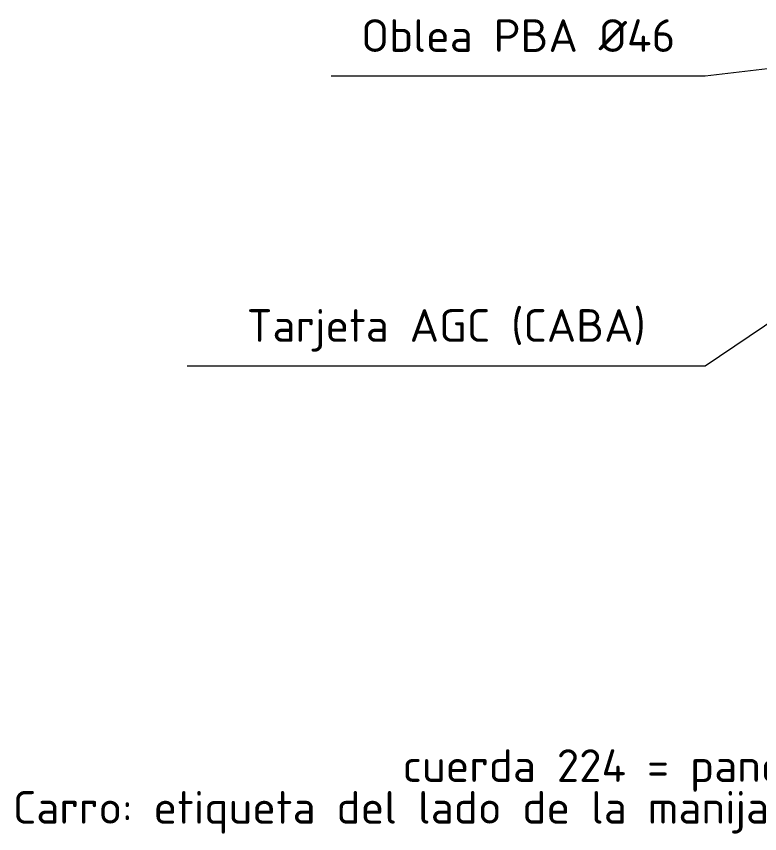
# Model space of a CAD drawing. Header units: millimetres. Extents: x 0 to 2208, y 0 to 420.
# Drawn here: x 1938.26 to 1979.17, y 211.25 to 256.28 of the extents above; entities that cross this region are included whole.
import ezdxf
from ezdxf.enums import TextEntityAlignment as Align

# ---------------------------------------------------------------- set-up
doc = ezdxf.new("R2010")
doc.units = ezdxf.units.MM
doc.layers.add('06-TEXTO', color=7, linetype='CONTINUOUS', lineweight=25)
doc.layers.add('08-FINA', color=5, linetype='CONTINUOUS', lineweight=18)
doc.styles.add('ISO3098', font='isocpeur.ttf')

msp = doc.modelspace()

# ---------------------------------------------------------------- linework, layer by layer
at = {"layer": '08-FINA'}
for p, q in [((2004, 256.279), (1976.175, 252.979)), ((2004, 255.829), (1976.175, 237.008)), ((1976.175, 252.979), (1955.583, 252.979)), ((1976.175, 237.008), (1947.663, 237.008))]:
    msp.add_line(p, q, dxfattribs=at)

# ---------------------------------------------------------------- texts
at = {"layer": '06-TEXTO', "style": 'ISO3098'}
for s, p in [('Oblea PBA Ø46', (1965.879, 253.779)), ('Tarjeta AGC (CABA)', (1961.919, 237.808))]:
    msp.add_text(s, height=1.8, dxfattribs=at).set_placement(p, align=Align.BOTTOM_CENTER)
for s, p in [('cuerda 224 = panel central (arco 108° = 261 mm desarrollados); colores reales', (2004, 215)), ('Carro: etiqueta del lado de la manija, hacia el operador; manga, flejes y pata adelante. Etiqueta de frente sobre el', (2004, 212.7))]:
    msp.add_text(s, height=1.8, dxfattribs=at).set_placement(p, align=Align.MIDDLE_CENTER)

doc.saveas('drawing.dxf')
